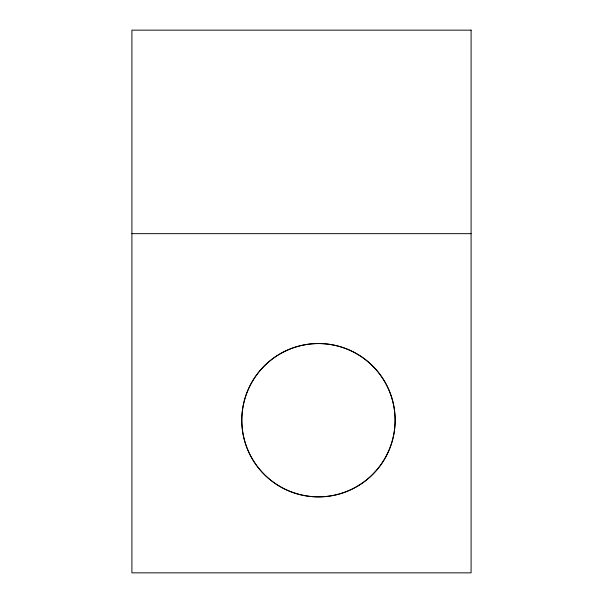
<?xml version="1.0" encoding="UTF-8"?>
<svg xmlns="http://www.w3.org/2000/svg" width="603" height="603" viewBox="0 0 603 603"><rect width="100%" height="100%" fill="white"/><g stroke="black" fill="none" stroke-linecap="round" stroke-linejoin="round"><path stroke-width="0.9" d="M131.906 233.663L471.094 233.663M471.094 30.15L131.906 30.15L131.906 572.85L471.094 572.85L471.094 30.15M279.498 486.229A76.656 76.656 0 0 0 395.116 420.947A76.656 76.656 0 0 0 280.764 353.464A76.656 76.656 0 0 0 279.498 486.229A76.656 76.656 0 0 0 395.116 420.947A76.656 76.656 0 0 0 280.764 353.464A76.656 76.656 0 0 0 279.498 486.229"/></g></svg>
